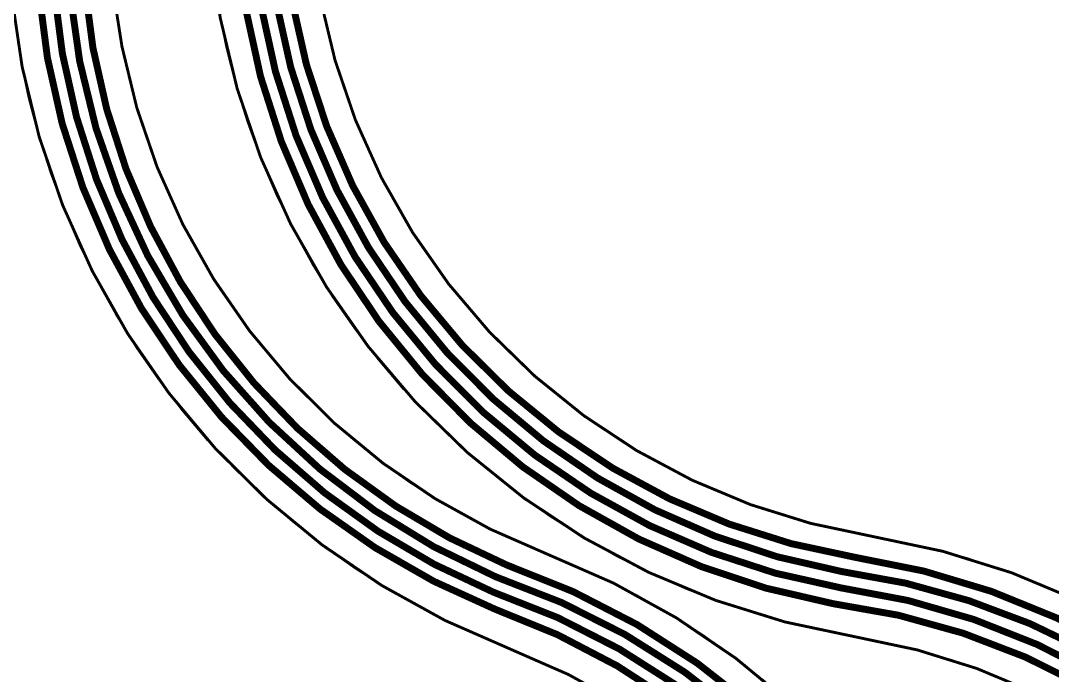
# Model space of a CAD drawing. Header units: inches. Extents: x -4.2 to 12.6, y -6.1 to 3.
# Drawn here: x 0.427 to 2.209, y -2.333 to -1.202 of the extents above; entities that cross this region are included whole.
import ezdxf

# ---------------------------------------------------------------- set-up
doc = ezdxf.new("R2010")
doc.units = ezdxf.units.IN
doc.header["$MEASUREMENT"] = 0
for name, color, linetype in [('Board Outline', 216, 'Continuous'), ('Flex_Ribbon Bottom Coverlay -Flex_Ribbon)', 7, 'Continuous'), ('Flex_Ribbon Top Coverlay -Flex_Ribbon)', 7, 'Continuous'), ('Top Layer', 1, 'Continuous')]:
    doc.layers.add(name, color=color, linetype=linetype)

msp = doc.modelspace()

# ---------------------------------------------------------------- linework, layer by layer
at = {"layer": 'Board Outline'}
for points in [[(1.1756, -0.2698, 0.005, 0.005, -0.413783), (4.4172, -3.5048, 0.005, 0.005, 0)], [(1.1768, -0.4458, 0.005, 0.005, -0.413672), (4.2412, -3.5051, 0.005, 0.005, 0)], [(1.0576, -0.6304, 0.005, 0.005, -0.413759), (3.7473, -3.3149, 0.005, 0.005, 0)], [(1.0576, -0.8064, 0.005, 0.005, -0.413759), (3.5714, -3.3152, 0.005, 0.005, 0)], [(1.8699, -2.2664, 0.005, 0.005, -0.367596), (0.7481, -0.9478, 0.005, 0.005, 0)], [(1.8981, -2.0927, 0.005, 0.005, -0.367596), (0.9241, -0.9477, 0.005, 0.005, 0)], [(1.2741, -2.2879, 0.005, 0.005, -0.307813), (0.4044, -1.0338, 0.005, 0.005, 0)], [(0.6019, -1.2465, 0.005, 0.005, -0.046669), (0.5813, -1.026, 0.005, 0.005, 0)], [(1.3372, -2.1236, 0.005, 0.005, -0.258469), (0.6019, -1.2465, 0.005, 0.005, 0)], [(1.8981, -2.0927, 0.005, 0.005, -0.367206), (3.0107, -3.3987, 0.005, 0.005, 0)], [(1.3372, -2.1236, 0.005, 0.005, -0.310195), (2.198, -3.3731, 0.005, 0.005, 0)], [(1.8699, -2.2664, 0.005, 0.005, -0.367206), (2.8348, -3.399, 0.005, 0.005, 0)], [(1.2741, -2.2879, 0.005, 0.005, 0), (1.2742, -2.288, 0.005, 0.005, 0)], [(1.2742, -2.288, 0.005, 0.005, -0.310195), (2.022, -3.3734, 0.005, 0.005, 0)]]:
    msp.add_lwpolyline(points, format="xyseb", dxfattribs=at)
for points in [[(0.6007, -1.2465, 0.0025, 0.0025, 1), (0.6032, -1.2465, 0.0025, 0.0025, 1)], [(0.6007, -1.2465, 0.0025, 0.0025, 1), (0.6032, -1.2465, 0.0025, 0.0025, 1)], [(1.8969, -2.0927, 0.0025, 0.0025, 1), (1.8994, -2.0927, 0.0025, 0.0025, 1)], [(1.8969, -2.0927, 0.0025, 0.0025, 1), (1.8994, -2.0927, 0.0025, 0.0025, 1)], [(1.3359, -2.1236, 0.0025, 0.0025, 1), (1.3384, -2.1236, 0.0025, 0.0025, 1)], [(1.3359, -2.1236, 0.0025, 0.0025, 1), (1.3384, -2.1236, 0.0025, 0.0025, 1)], [(1.8686, -2.2664, 0.0025, 0.0025, 1), (1.8711, -2.2664, 0.0025, 0.0025, 1)], [(1.8686, -2.2664, 0.0025, 0.0025, 1), (1.8711, -2.2664, 0.0025, 0.0025, 1)], [(1.2728, -2.2879, 0.0025, 0.0025, 1), (1.2753, -2.2879, 0.0025, 0.0025, 1)], [(1.2728, -2.2879, 0.0025, 0.0025, 1), (1.2753, -2.2879, 0.0025, 0.0025, 1)], [(1.2729, -2.288, 0.0025, 0.0025, 1), (1.2754, -2.288, 0.0025, 0.0025, 1)], [(1.2729, -2.288, 0.0025, 0.0025, 1), (1.2754, -2.288, 0.0025, 0.0025, 1)]]:
    msp.add_lwpolyline(points, format="xyseb", close=True, dxfattribs=at)
at = {"layer": 'Flex_Ribbon Bottom Coverlay -Flex_Ribbon)'}
for p, q in [((0.5894, -1.1643), (0.5971, -1.2192)), ((0.782, -1.2479), (0.7685, -1.182)), ((0.9486, -1.1845), (0.9645, -1.2507)), ((0.5971, -1.2192), (0.6019, -1.2465)), ((0.6019, -1.2465), (0.6019, -1.2465)), ((0.6019, -1.2465), (0.608, -1.2757)), ((0.7987, -1.3131), (0.782, -1.2479)), ((0.9645, -1.2507), (0.9842, -1.3159)), ((0.4406, -1.3349), (0.4266, -1.2688)), ((0.608, -1.2757), (0.6223, -1.3337)), ((0.8188, -1.3773), (0.7987, -1.3131)), ((0.9842, -1.3159), (1.0078, -1.3799)), ((0.4578, -1.4002), (0.4406, -1.3349)), ((0.6223, -1.3337), (0.6396, -1.3909)), ((0.842, -1.4404), (0.8188, -1.3773)), ((1.0078, -1.3799), (1.035, -1.4423)), ((0.4783, -1.4646), (0.4578, -1.4002)), ((0.6396, -1.3909), (0.6597, -1.4471)), ((0.8684, -1.5023), (0.842, -1.4404)), ((1.035, -1.4423), (1.0659, -1.503)), ((0.6597, -1.4471), (0.6826, -1.5023)), ((0.5019, -1.5279), (0.4783, -1.4646)), ((0.6826, -1.5023), (0.7083, -1.5562)), ((0.8978, -1.5628), (0.8684, -1.5023)), ((1.0659, -1.503), (1.1002, -1.5619)), ((0.5287, -1.5899), (0.5019, -1.5279)), ((0.7083, -1.5562), (0.7367, -1.6088)), ((0.9303, -1.6217), (0.8978, -1.5628)), ((1.1002, -1.5619), (1.138, -1.6186)), ((0.5585, -1.6505), (0.5287, -1.5899)), ((0.7367, -1.6088), (0.7677, -1.6598)), ((1.138, -1.6186), (1.179, -1.6729)), ((0.9657, -1.6789), (0.9303, -1.6217)), ((0.5913, -1.7096), (0.5585, -1.6505)), ((0.7677, -1.6598), (0.8013, -1.7093)), ((1.179, -1.6729), (1.2232, -1.7248)), ((1.0039, -1.7343), (0.9657, -1.6789)), ((0.627, -1.767), (0.5913, -1.7096)), ((0.8013, -1.7093), (0.8373, -1.7569)), ((1.2232, -1.7248), (1.2703, -1.774)), ((1.0449, -1.7876), (1.0039, -1.7343)), ((0.8373, -1.7569), (0.8757, -1.8027)), ((0.6654, -1.8225), (0.627, -1.767)), ((1.2703, -1.774), (1.3202, -1.8204)), ((1.0884, -1.8389), (1.0449, -1.7876)), ((0.8757, -1.8027), (0.9163, -1.8465)), ((0.7066, -1.876), (0.6654, -1.8225)), ((1.3202, -1.8204), (1.3727, -1.8637)), ((0.9163, -1.8465), (0.9591, -1.8882)), ((1.1346, -1.8878), (1.0884, -1.8389)), ((1.3727, -1.8637), (1.4277, -1.9039)), ((0.7505, -1.9274), (0.7066, -1.876)), ((0.9591, -1.8882), (1.004, -1.9276)), ((1.1831, -1.9344), (1.1346, -1.8878)), ((1.4277, -1.9039), (1.485, -1.9408)), ((0.7968, -1.9766), (0.7505, -1.9274)), ((1.004, -1.9276), (1.0507, -1.9648)), ((1.2339, -1.9785), (1.1831, -1.9344)), ((1.485, -1.9408), (1.5443, -1.9743)), ((0.8455, -2.0234), (0.7968, -1.9766)), ((1.0507, -1.9648), (1.0994, -1.9995)), ((1.5443, -1.9743), (1.6055, -2.0042)), ((1.2868, -2.02), (1.2339, -1.9785)), ((1.0994, -1.9995), (1.1497, -2.0317)), ((1.6055, -2.0042), (1.6684, -2.0305)), ((0.8965, -2.0677), (0.8455, -2.0234)), ((1.3418, -2.0588), (1.2868, -2.02)), ((1.6684, -2.0305), (1.7326, -2.0531)), ((1.1497, -2.0317), (1.2015, -2.0613)), ((1.2015, -2.0613), (1.2548, -2.0883)), ((1.3986, -2.0948), (1.3418, -2.0588)), ((1.7326, -2.0531), (1.7981, -2.0718)), ((0.9496, -2.1094), (0.8965, -2.0677)), ((1.7981, -2.0718), (1.8646, -2.0867)), ((1.2548, -2.0883), (1.3094, -2.1126)), ((1.4572, -2.1278), (1.3986, -2.0948)), ((1.8646, -2.0867), (1.8981, -2.0927)), ((1.8981, -2.0927), (1.931, -2.098)), ((1.931, -2.098), (1.9962, -2.112)), ((1.0047, -2.1484), (0.9496, -2.1094)), ((1.3094, -2.1126), (1.3372, -2.1236)), ((1.9962, -2.112), (2.0606, -2.1293)), ((1.3372, -2.1236), (1.3685, -2.1357)), ((1.3685, -2.1357), (1.43, -2.1628)), ((1.5174, -2.1579), (1.4572, -2.1278)), ((2.0606, -2.1293), (2.124, -2.1498)), ((1.0617, -2.1847), (1.0047, -2.1484)), ((2.124, -2.1498), (2.1863, -2.1734)), ((1.43, -2.1628), (1.4901, -2.1931)), ((1.579, -2.1849), (1.5174, -2.1579)), ((2.1863, -2.1734), (2.2474, -2.2001)), ((1.1205, -2.218), (1.0617, -2.1847)), ((1.6419, -2.2087), (1.579, -2.1849)), ((1.4901, -2.1931), (1.5485, -2.2262)), ((1.7059, -2.2294), (1.6419, -2.2087)), ((1.1808, -2.2484), (1.1205, -2.218)), ((1.5485, -2.2262), (1.6052, -2.2623)), ((1.7709, -2.2468), (1.7059, -2.2294)), ((1.2425, -2.2758), (1.1808, -2.2484)), ((1.6052, -2.2623), (1.6601, -2.3012)), ((1.8367, -2.261), (1.7709, -2.2468)), ((1.8699, -2.2664), (1.8367, -2.261)), ((1.2741, -2.2879), (1.2425, -2.2758)), ((1.9031, -2.2723), (1.8699, -2.2664)), ((1.8699, -2.2664), (1.8699, -2.2664)), ((1.9688, -2.287), (1.9031, -2.2723)), ((1.2742, -2.288), (1.2741, -2.2879)), ((1.2741, -2.2879), (1.2741, -2.2879)), ((1.3013, -2.2988), (1.2742, -2.288)), ((1.3547, -2.3224), (1.3013, -2.2988)), ((2.0337, -2.3055), (1.9688, -2.287)), ((1.6601, -2.3012), (1.7129, -2.3428)), ((2.0973, -2.3278), (2.0337, -2.3055)), ((1.4068, -2.3486), (1.3547, -2.3224)), ((2.1595, -2.3538), (2.0973, -2.3278))]:
    msp.add_line(p, q, dxfattribs=at)
at = {"layer": 'Flex_Ribbon Top Coverlay -Flex_Ribbon)'}
for p, q in [((0.5894, -1.1643), (0.5971, -1.2192)), ((0.782, -1.2479), (0.7685, -1.182)), ((0.9486, -1.1845), (0.9645, -1.2507)), ((0.5971, -1.2192), (0.6019, -1.2465)), ((0.6019, -1.2465), (0.6019, -1.2465)), ((0.6019, -1.2465), (0.608, -1.2757)), ((0.7987, -1.3131), (0.782, -1.2479)), ((0.9645, -1.2507), (0.9842, -1.3159)), ((0.4406, -1.3349), (0.4266, -1.2688)), ((0.608, -1.2757), (0.6223, -1.3337)), ((0.8188, -1.3773), (0.7987, -1.3131)), ((0.9842, -1.3159), (1.0078, -1.3799)), ((0.4578, -1.4002), (0.4406, -1.3349)), ((0.6223, -1.3337), (0.6396, -1.3909)), ((0.842, -1.4404), (0.8188, -1.3773)), ((1.0078, -1.3799), (1.035, -1.4423)), ((0.4783, -1.4646), (0.4578, -1.4002)), ((0.6396, -1.3909), (0.6597, -1.4471)), ((0.8684, -1.5023), (0.842, -1.4404)), ((1.035, -1.4423), (1.0659, -1.503)), ((0.6597, -1.4471), (0.6826, -1.5023)), ((0.5019, -1.5279), (0.4783, -1.4646)), ((0.6826, -1.5023), (0.7083, -1.5562)), ((0.8978, -1.5628), (0.8684, -1.5023)), ((1.0659, -1.503), (1.1002, -1.5619)), ((0.5287, -1.5899), (0.5019, -1.5279)), ((0.7083, -1.5562), (0.7367, -1.6088)), ((0.9303, -1.6217), (0.8978, -1.5628)), ((1.1002, -1.5619), (1.138, -1.6186)), ((0.5585, -1.6505), (0.5287, -1.5899)), ((0.7367, -1.6088), (0.7677, -1.6598)), ((1.138, -1.6186), (1.179, -1.6729)), ((0.9657, -1.6789), (0.9303, -1.6217)), ((0.5913, -1.7096), (0.5585, -1.6505)), ((0.7677, -1.6598), (0.8013, -1.7093)), ((1.179, -1.6729), (1.2232, -1.7248)), ((1.0039, -1.7343), (0.9657, -1.6789)), ((0.627, -1.767), (0.5913, -1.7096)), ((0.8013, -1.7093), (0.8373, -1.7569)), ((1.2232, -1.7248), (1.2703, -1.774)), ((1.0449, -1.7876), (1.0039, -1.7343)), ((0.8373, -1.7569), (0.8757, -1.8027)), ((0.6654, -1.8225), (0.627, -1.767)), ((1.2703, -1.774), (1.3202, -1.8204)), ((1.0884, -1.8389), (1.0449, -1.7876)), ((0.8757, -1.8027), (0.9163, -1.8465)), ((0.7066, -1.876), (0.6654, -1.8225)), ((1.3202, -1.8204), (1.3727, -1.8637)), ((0.9163, -1.8465), (0.9591, -1.8882)), ((1.1346, -1.8878), (1.0884, -1.8389)), ((1.3727, -1.8637), (1.4277, -1.9039)), ((0.7505, -1.9274), (0.7066, -1.876)), ((0.9591, -1.8882), (1.004, -1.9276)), ((1.1831, -1.9344), (1.1346, -1.8878)), ((1.4277, -1.9039), (1.485, -1.9408)), ((0.7968, -1.9766), (0.7505, -1.9274)), ((1.004, -1.9276), (1.0507, -1.9648)), ((1.2339, -1.9785), (1.1831, -1.9344)), ((1.485, -1.9408), (1.5443, -1.9743)), ((0.8455, -2.0234), (0.7968, -1.9766)), ((1.0507, -1.9648), (1.0994, -1.9995)), ((1.5443, -1.9743), (1.6055, -2.0042)), ((1.2868, -2.02), (1.2339, -1.9785)), ((1.0994, -1.9995), (1.1497, -2.0317)), ((1.6055, -2.0042), (1.6684, -2.0305)), ((0.8965, -2.0677), (0.8455, -2.0234)), ((1.3418, -2.0588), (1.2868, -2.02)), ((1.6684, -2.0305), (1.7326, -2.0531)), ((1.1497, -2.0317), (1.2015, -2.0613)), ((1.2015, -2.0613), (1.2548, -2.0883)), ((1.3986, -2.0948), (1.3418, -2.0588)), ((1.7326, -2.0531), (1.7981, -2.0718)), ((0.9496, -2.1094), (0.8965, -2.0677)), ((1.7981, -2.0718), (1.8646, -2.0867)), ((1.2548, -2.0883), (1.3094, -2.1126)), ((1.4572, -2.1278), (1.3986, -2.0948)), ((1.8646, -2.0867), (1.8981, -2.0927)), ((1.8981, -2.0927), (1.931, -2.098)), ((1.931, -2.098), (1.9962, -2.112)), ((1.0047, -2.1484), (0.9496, -2.1094)), ((1.3094, -2.1126), (1.3372, -2.1236)), ((1.9962, -2.112), (2.0606, -2.1293)), ((1.3372, -2.1236), (1.3685, -2.1357)), ((1.3685, -2.1357), (1.43, -2.1628)), ((1.5174, -2.1579), (1.4572, -2.1278)), ((2.0606, -2.1293), (2.124, -2.1498)), ((1.0617, -2.1847), (1.0047, -2.1484)), ((2.124, -2.1498), (2.1863, -2.1734)), ((1.43, -2.1628), (1.4901, -2.1931)), ((1.579, -2.1849), (1.5174, -2.1579)), ((2.1863, -2.1734), (2.2474, -2.2001)), ((1.1205, -2.218), (1.0617, -2.1847)), ((1.6419, -2.2087), (1.579, -2.1849)), ((1.4901, -2.1931), (1.5485, -2.2262)), ((1.7059, -2.2294), (1.6419, -2.2087)), ((1.1808, -2.2484), (1.1205, -2.218)), ((1.5485, -2.2262), (1.6052, -2.2623)), ((1.7709, -2.2468), (1.7059, -2.2294)), ((1.2425, -2.2758), (1.1808, -2.2484)), ((1.6052, -2.2623), (1.6601, -2.3012)), ((1.8367, -2.261), (1.7709, -2.2468)), ((1.8699, -2.2664), (1.8367, -2.261)), ((1.2741, -2.2879), (1.2425, -2.2758)), ((1.9031, -2.2723), (1.8699, -2.2664)), ((1.8699, -2.2664), (1.8699, -2.2664)), ((1.9688, -2.287), (1.9031, -2.2723)), ((1.2742, -2.288), (1.2741, -2.2879)), ((1.2741, -2.2879), (1.2741, -2.2879)), ((1.3013, -2.2988), (1.2742, -2.288)), ((1.3547, -2.3224), (1.3013, -2.2988)), ((2.0337, -2.3055), (1.9688, -2.287)), ((1.6601, -2.3012), (1.7129, -2.3428)), ((2.0973, -2.3278), (2.0337, -2.3055)), ((1.4068, -2.3486), (1.3547, -2.3224)), ((2.1595, -2.3538), (2.0973, -2.3278))]:
    msp.add_line(p, q, dxfattribs=at)
at = {"layer": 'Top Layer'}
for points in [[(1.1768, -0.3171, 0.012, 0.012, -0.414214), (4.368, -3.5045, 0.012, 0.012, 0)], [(1.1768, -0.3431, 0.012, 0.012, -0.414214), (4.3435, -3.5055, 0.012, 0.012, 0)], [(1.1768, -0.3691, 0.012, 0.012, -0.414209), (4.3171, -3.5047, 0.012, 0.012, 0)], [(1.1768, -0.3951, 0.012, 0.012, -0.414214), (4.2917, -3.505, 0.012, 0.012, 0)], [(1.0578, -0.6781, 0.012, 0.012, -0.414214), (3.7007, -3.3166, 0.012, 0.012, 0)], [(1.0578, -0.7041, 0.012, 0.012, -0.414214), (3.6743, -3.3158, 0.012, 0.012, 0)], [(1.0578, -0.7301, 0.012, 0.012, -0.414213), (3.648, -3.3151, 0.012, 0.012, 0)], [(1.0578, -0.7561, 0.012, 0.012, -0.414214), (3.6232, -3.316, 0.012, 0.012, 0)], [(1.8299, -2.2088, 0.012, 0.012, -0.367796), (0.7984, -0.9475, 0.012, 0.012, 0)], [(1.844, -2.1816, 0.012, 0.012, -0.369943), (0.8246, -0.9445, 0.012, 0.012, 0)], [(1.8444, -2.1532, 0.012, 0.012, -0.367157), (0.8509, -0.946, 0.012, 0.012, 0)], [(1.8673, -2.1286, 0.012, 0.012, -0.371242), (0.8778, -0.9452, 0.012, 0.012, 0)], [(1.2463, -2.2184, 0.012, 0.012, -0.309078), (0.454, -1.0339, 0.012, 0.012, 0)], [(1.2435, -2.189, 0.012, 0.012, -0.305068), (0.4803, -1.0332, 0.012, 0.012, 0)], [(1.2474, -2.1624, 0.012, 0.012, -0.302), (0.5069, -1.0347, 0.012, 0.012, 0)], [(1.2659, -2.1418, 0.012, 0.012, -0.303415), (0.5333, -1.0332, 0.012, 0.012, 0)], [(1.2659, -2.1418, 0.012, 0.012, -0.316334), (2.1503, -3.371, 0.012, 0.012, 0)], [(1.8673, -2.1286, 0.012, 0.012, -0.370435), (2.9636, -3.4008, 0.012, 0.012, 0)], [(1.8444, -2.1532, 0.012, 0.012, -0.181483), (2.6234, -2.573, 0.012, 0.012, 0)], [(1.2474, -2.1624, 0.012, 0.012, -0.318827), (2.1246, -3.369, 0.012, 0.012, 0)], [(1.2435, -2.189, 0.012, 0.012, -0.317454), (2.0984, -3.37, 0.012, 0.012, 0)], [(1.844, -2.1816, 0.012, 0.012, -0.373402), (2.9107, -3.4026, 0.012, 0.012, 0)], [(1.8299, -2.2088, 0.012, 0.012, -0.374191), (2.8843, -3.3939, 0.012, 0.012, 0)], [(1.2463, -2.2184, 0.012, 0.012, -0.314144), (2.0737, -3.3743, 0.012, 0.012, 0)]]:
    msp.add_lwpolyline(points, format="xyseb", dxfattribs=at)
for points in [[(1.2629, -2.1418, 0.006, 0.006, 1), (1.2689, -2.1418, 0.006, 0.006, 1)], [(1.2629, -2.1418, 0.006, 0.006, 1), (1.2689, -2.1418, 0.006, 0.006, 1)], [(1.8643, -2.1286, 0.006, 0.006, 1), (1.8703, -2.1286, 0.006, 0.006, 1)], [(1.8643, -2.1286, 0.006, 0.006, 1), (1.8703, -2.1286, 0.006, 0.006, 1)], [(1.8414, -2.1532, 0.006, 0.006, 1), (1.8474, -2.1532, 0.006, 0.006, 1)], [(1.8414, -2.1532, 0.006, 0.006, 1), (1.8474, -2.1532, 0.006, 0.006, 1)], [(1.2444, -2.1624, 0.006, 0.006, 1), (1.2504, -2.1624, 0.006, 0.006, 1)], [(1.2444, -2.1624, 0.006, 0.006, 1), (1.2504, -2.1624, 0.006, 0.006, 1)], [(1.2405, -2.189, 0.006, 0.006, 1), (1.2465, -2.189, 0.006, 0.006, 1)], [(1.2405, -2.189, 0.006, 0.006, 1), (1.2465, -2.189, 0.006, 0.006, 1)], [(1.841, -2.1816, 0.006, 0.006, 1), (1.847, -2.1816, 0.006, 0.006, 1)], [(1.841, -2.1816, 0.006, 0.006, 1), (1.847, -2.1816, 0.006, 0.006, 1)], [(1.8269, -2.2088, 0.006, 0.006, 1), (1.8329, -2.2088, 0.006, 0.006, 1)], [(1.8269, -2.2088, 0.006, 0.006, 1), (1.8329, -2.2088, 0.006, 0.006, 1)], [(1.2433, -2.2184, 0.006, 0.006, 1), (1.2493, -2.2184, 0.006, 0.006, 1)], [(1.2433, -2.2184, 0.006, 0.006, 1), (1.2493, -2.2184, 0.006, 0.006, 1)]]:
    msp.add_lwpolyline(points, format="xyseb", close=True, dxfattribs=at)

doc.saveas('drawing.dxf')
